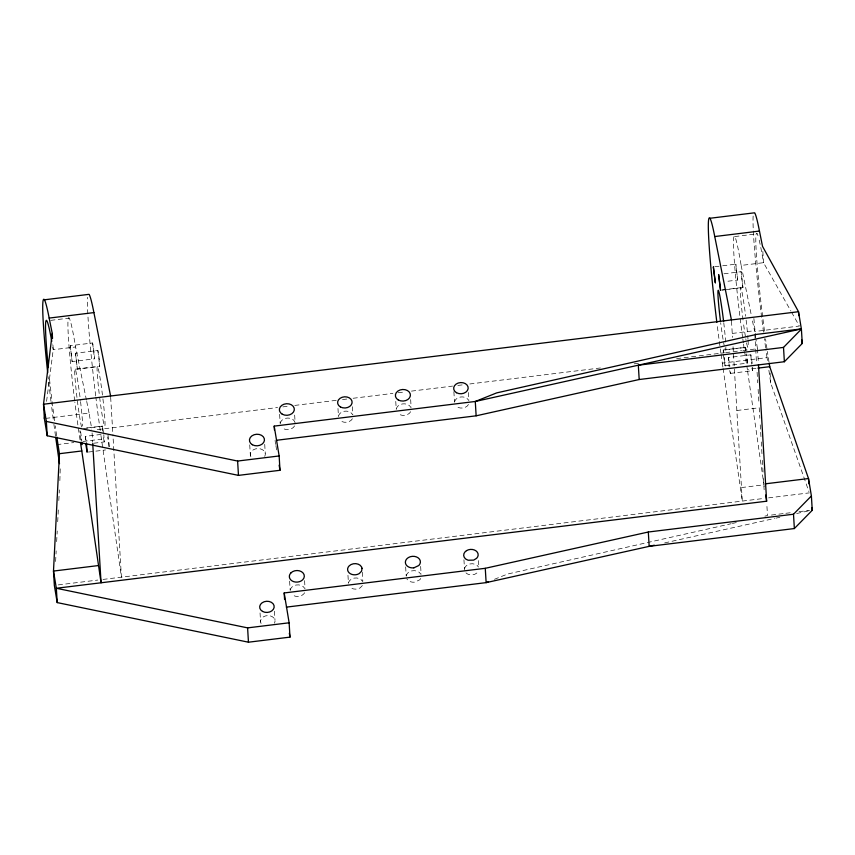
<?xml version="1.0" encoding="UTF-8"?>
<svg xmlns="http://www.w3.org/2000/svg" width="855" height="855" viewBox="0 0 855 855"><rect width="100%" height="100%" fill="white"/><g stroke="black" fill="none" stroke-linecap="round" stroke-linejoin="round"><path stroke-width="0.64" stroke-dasharray="4.28 3.21" d="M55.607 561.511L56.163 550.909M56.654 541.621L57.21 531.008M57.702 521.732L58.322 509.794M58.813 500.506L59.369 489.894M59.861 480.617L60.267 467.493M46.576 401.348L53.224 349.706L52.764 342.182M362.402 585.547L360.105 587.909A7.268 5.6 -3.4 0 1 349.941 587.086M70.26 345.709L72.119 361.569L94.488 358.833L94.05 351.619L92.618 342.973L70.26 345.709L72.119 361.569M75.497 353.243L77.367 369.104L99.725 366.368L99.298 359.153L97.865 350.507L75.497 353.243L77.367 369.104M92.618 342.973L94.488 358.833M97.865 350.507L99.725 366.368M101.05 434.426L85.265 436.36L85.468 441.543M103.562 432.651L102.386 426.079L102.589 431.262M93.719 443.232L104.246 441.939L103.818 434.735M737.694 280.034L735.824 264.174L737.694 280.034L725.852 281.477M742.931 287.558L741.071 271.698L742.931 287.558L727.145 289.492M746.223 350.112L745.592 347.28L723.234 350.016L723.266 353.361M752.261 363.461L750.829 354.814L728.471 357.55L729.165 366.838M745.592 347.28L745.624 350.625M723.437 355.199L725.093 365.876L724.399 356.588M750.829 354.814L751.524 364.102M729.71 370.578L730.33 373.411L730.298 370.065M725.093 365.876L747.452 363.14L746.768 353.852M730.33 373.411L752.699 370.675L752.667 367.329M494.447 579.295L507.517 574.047L731.1 523.741M732.393 523.452L736.294 522.565M764.894 516.131L767.491 515.554L766.785 503.819M664.698 542.893L774.683 518.419M775.987 518.13L779.867 517.264M796.689 513.513L809.632 510.638M50.776 320.358L69.191 318.103M734.766 236.568L757.124 233.821M714.78 266.749L721.353 265.948M722.678 265.777L735.824 264.174M86.441 400.119L75.582 346.97L53.224 349.706A81.791 4.19 83 0 0 52.251 344.031M742.653 337.746A81.791 4.19 83 0 1 733.505 245.182A81.791 4.19 83 0 1 741.146 265.424L763.515 262.688L790.907 311.06M723.971 273.803L741.071 271.698M75.197 369.232L97.556 366.485M722.357 289.941L740.772 287.686M721.887 290.144L725.831 289.653M732.243 333.439L754.602 330.703M45.678 418.394L89.091 413.072L91.731 429.05M86.601 428.013L102.386 426.079M83.501 428.537L104.545 425.961M725.393 349.898L747.751 347.151M97.235 429.627L277.554 407.536M282.855 406.884L289.482 406.072M294.783 405.42L337.212 400.215M342.513 399.574L347.814 398.922M353.126 398.27L392.894 393.396M398.206 392.744L404.832 391.932M411.458 391.12L452.562 386.086M457.863 385.434L463.164 384.782M469.801 383.97L601.054 367.885M634.196 363.824L640.833 363.012M676.626 358.63L697.84 356.033M699.166 355.872L724.356 352.784M725.681 352.623L741.595 350.668M742.92 350.507L757.498 348.722L755.873 338.89M56.751 444.653L73.851 442.559M83.063 441.426L101.478 439.171L121.431 577.168L113.063 437.3M721.075 354.451A103.07 5.28 83 0 0 722.325 363.108L767.042 357.625L767.779 362.702M743.54 344.127A81.791 4.19 83 0 0 747.377 369.413L756.579 368.291M88.439 452.049L105.539 449.954M736.86 410.507L759.219 407.771L759.849 418.287M741.467 487.564L763.836 484.828M58.3 584.906L97.759 580.064M103.017 579.423L764.648 498.347M768.592 497.867L809.364 492.865M771.434 515.063L784.591 513.449M785.905 513.289L792.478 512.487M799.062 511.675L809.589 510.382M791.559 312.214L799.382 326.033L754.655 331.516L752.272 319.856M752.699 370.675L752.069 367.842M747.452 363.14L746.02 354.494M728.471 357.55L729.903 366.197M723.234 350.016L723.854 352.848M104.246 441.939L103.07 435.366M85.265 436.36L86.163 440.945M768.88 370.301L770.708 382.976L808.926 491.614M741.146 265.424L751.214 314.672M86.708 401.412L89.091 413.072M107.997 435.035L109.568 447.657M755.67 337.661L753.875 318.413M764.188 486.474L747.377 369.413M275.054 440.453L275.695 444.344M275.909 445.647L276.774 450.831M108.863 446.641L107.655 436.958M80.648 431.657L81.856 441.34M722.325 363.108L722.892 367.052M723.084 368.366L742.279 501.083L733.045 346.735M80.99 440.09L79.943 430.642M762.842 251.402L763.515 262.688A81.791 4.19 83 0 0 759.016 239.421M770.109 372.94L770.708 382.976M757.498 348.722L758.374 363.311M754.815 334.145L756.547 363.065M757.092 372.267L757.722 382.784M758.118 389.367L758.823 401.198M760.245 424.86L760.95 436.691M761.271 441.95L762.051 455.095M762.371 460.353L763.077 472.184M763.472 478.757L764.124 489.744M731.506 321.149L732.479 337.426M468.444 392.498L468.903 400.322M478.511 560.624L478.896 567.132M453.887 391.654L454.507 402.085M463.944 559.79L464.575 570.21M410.667 399.584L411.127 407.397M420.649 566.405L421.12 574.218M395.758 401.412L396.228 409.224M405.665 566.929L406.211 576.046M352.378 406.724L352.848 414.536M362.285 572.252L362.83 581.368M337.982 408.487L338.452 416.3M347.964 575.319L348.434 583.131M294.665 415.103L295.06 421.622M304.583 580.62L305.043 588.432M279.628 414.322L280.173 423.439M289.621 581.154L290.166 590.271M264.719 444.333L265.264 453.46M274.444 611.197L274.989 620.313M260.048 612.96L260.583 622.077M249.735 444.857L250.355 455.288M110.669 397.34L112.978 435.975M92.094 432.929L92.65 442.206M348.519 582.971A7.268 5.6 -3.4 0 1 349.022 581.55L349.973 580.246A7.268 5.6 -3.4 0 1 362.435 581.272M420.671 578.504A7.524 5.793 -3.4 0 1 419.687 579.84L414.696 582.17A7.524 5.793 -3.4 0 1 406.788 578.792M406.296 575.832A7.524 5.793 -3.4 0 1 407.803 573.021L409.192 571.92A7.524 5.793 -3.4 0 1 420.703 574.068M304.604 592.729A7.503 5.793 -3.4 0 1 303.611 594.054L302.221 595.166A7.503 5.793 -3.4 0 1 291.715 594.3M290.251 590.057A7.503 5.793 -3.4 0 1 290.764 588.582L291.747 587.246A7.503 5.793 -3.4 0 1 304.626 588.293M465.996 572.861A7.268 5.6 -3.4 0 0 468.968 574.56L474.525 574.442L477.518 572.615A7.268 5.6 -3.4 0 0 478.469 571.322M464.586 568.746A7.268 5.6 -3.4 0 1 466.039 566.031L467.386 564.963A7.268 5.6 -3.4 0 1 478.49 567.036M261.074 623.477A7.268 5.6 -3.4 0 1 267.818 615.589A7.268 5.6 -3.4 0 1 274.476 623.199M410.689 411.693A7.524 5.793 -3.4 0 1 397.778 413.275M396.314 409.011A7.524 5.793 -3.4 0 1 402.812 403.881A7.524 5.793 -3.4 0 1 410.71 407.247M250.857 456.73A7.524 5.793 -3.4 0 1 257.836 448.565A7.524 5.793 -3.4 0 1 264.74 456.442M352.42 418.726A7.268 5.6 -3.4 0 1 339.948 420.254M338.537 416.139A7.268 5.6 -3.4 0 1 344.811 411.191A7.268 5.6 -3.4 0 1 352.442 414.44M468.476 404.511A7.268 5.6 -3.4 0 1 456.014 406.04M454.593 401.925A7.268 5.6 -3.4 0 1 460.866 396.966A7.268 5.6 -3.4 0 1 468.508 400.215M294.612 425.908A7.503 5.793 -3.4 0 1 281.723 427.489M280.258 423.236A7.503 5.793 -3.4 0 1 287.729 418.042A7.503 5.793 -3.4 0 1 295.135 422.926M81.578 426.987A30.075 1.539 83 0 1 76.287 391.569A30.075 1.539 83 0 1 75.315 369.435A30.075 1.539 83 0 1 80.413 400.364M80.562 401.658A30.075 1.539 83 0 1 82.657 426.057M102.931 398.922A30.075 1.539 83 0 1 104.631 426.047A30.075 1.539 83 0 1 99.49 396.122M99.18 393.524A30.075 1.539 83 0 1 97.449 366.378A30.075 1.539 83 0 1 102.461 395.01M80.028 439.759A81.791 4.19 83 0 1 74.877 402.256M74.706 400.92A81.791 4.19 83 0 1 67.919 322.966A81.791 4.19 83 0 1 75.582 346.97M101.478 439.171A103.07 5.28 83 0 1 100.943 435.516M100.238 430.514A103.07 5.28 83 0 1 95.856 397.158M95.696 395.886A103.07 5.28 83 0 1 87.605 297.316M55.511 435.997A103.07 5.28 83 0 1 53.566 421.761M53.224 419.153A103.07 5.28 83 0 1 51.129 402.641M50.969 401.358A103.07 5.28 83 0 1 48.115 376.627M56.665 435.783A81.791 4.19 83 0 1 55.254 425.876M54.549 420.735A81.791 4.19 83 0 1 49.205 376.189M743.358 342.866A81.791 4.19 83 0 1 742.835 339.029M768.955 361.889A81.791 4.19 83 0 1 767.363 351.48M766.956 348.765A81.791 4.19 83 0 1 765.546 338.858M764.498 331.12A81.791 4.19 83 0 1 762.81 317.975M762.639 316.639A81.791 4.19 83 0 1 758.77 238.47M767.042 357.625A103.07 5.28 83 0 1 765.802 348.968M765.631 347.696A103.07 5.28 83 0 1 764.381 338.655M763.515 332.135A103.07 5.28 83 0 1 753.394 213.878M748.061 340.354A30.075 1.539 83 0 1 745.795 338.826M745.41 336.539A30.075 1.539 83 0 1 743.358 322.517M743.027 319.941A30.075 1.539 83 0 1 740.526 287.622A30.075 1.539 83 0 1 745.667 316.211M746.137 320.112A30.075 1.539 83 0 1 747.633 334.626M747.74 335.865A30.075 1.539 83 0 1 747.997 339.328M725.863 347.258A30.075 1.539 83 0 1 723.629 342.641M723.041 339.285A30.075 1.539 83 0 1 720.658 322.677M723.779 322.859A30.075 1.539 83 0 1 725.628 342.064M720.904 353.179A103.07 5.28 83 0 1 717.014 323.66"/><path stroke-width="1.28" d="M56.868 437.151A81.791 4.19 83 0 0 59.444 453.695L53.491 571.065L54.346 585.386L57.2 602.583L248.452 642.201L289.984 637.125L289.129 622.793L284.191 592.953L485.266 568.308L648.314 532.013L793.504 514.229L811.395 495.953L808.509 478.544L769.735 366.677A81.791 4.19 83 0 1 769.158 363.119M110.594 396.015L93.9 312.599L49.173 318.081L52.241 333.407L43.509 404.233L44.364 418.555L47.207 435.751L238.47 475.38L279.991 470.293L279.147 455.961L274.199 426.121L475.284 401.476L801.37 328.908L798.517 311.712L762.532 246.379L759.464 231.064A103.07 5.28 83 0 0 754.655 212.799L709.928 218.271M44.364 418.555L44.877 414.59M639.187 379.524L638.322 365.203L783.511 347.408L801.402 329.122L802.268 343.454L784.377 361.729L639.187 379.524L476.139 415.819L276.379 440.293M648.314 532.013L649.169 546.345L794.359 528.55L812.25 510.285L811.395 495.953M488.504 581.678L486.132 582.629L286.361 607.125M413.831 567.848L418.822 565.508A7.524 5.793 -3.4 0 0 418.223 557.888A7.524 5.793 -3.4 0 0 408.337 557.599L406.948 558.71A7.524 5.793 -3.4 0 0 406.36 565.144A7.524 5.793 -3.4 0 0 413.831 567.838M654.342 545.201L486.132 582.629L485.266 568.308M44.353 299.816L89.08 294.334A103.07 5.28 83 0 1 93.9 312.599M716.853 322.378A103.07 5.28 83 0 1 708.368 229.856A103.07 5.28 83 0 1 714.748 236.546L759.464 231.064M801.37 328.908L756.643 334.38L496.68 392.894L475.284 401.476L476.139 415.819M59.444 453.695L81.802 450.959L101.061 582.779L766.636 501.212L758.46 364.636M757.893 368.131L769.735 366.677M798.752 315.613L798.517 311.712L43.509 404.233L46.352 421.43L237.615 461.048L279.147 455.961M98.218 565.583L53.491 571.065L56.334 588.261L57.2 602.583M765.097 483.855L808.509 478.544L808.819 483.748M92.725 443.542L101.061 582.779L56.334 588.261L247.608 627.88L289.129 622.793M81.514 443.264L81.888 444.686L81.962 442.869M714.748 236.546L731.431 319.92M801.648 339.724L802.268 343.454M811.812 507.603L812.25 510.285M765.61 495.066L766.636 501.212M279.136 465.109L279.991 470.293M289.343 633.234L289.984 637.125M59.497 463.666L56.751 444.653A103.07 5.28 83 0 1 55.693 437.258M86.441 442.922L87.124 452.21L85.692 443.563M783.511 347.408L784.377 361.729M793.504 514.229L794.359 528.55M284.191 592.953L284.576 599.462M274.199 426.121L274.434 430.033M237.615 461.048L238.47 475.38M247.608 627.88L248.452 642.201M52.241 333.407L52.54 338.42M46.352 421.43L47.207 435.751M81.802 450.959A81.791 4.19 83 0 1 80.434 442.377M47.688 372.737A103.07 5.28 83 0 1 49.173 318.081M48.286 367.18A81.791 4.19 83 0 1 51.781 341.359M720.498 321.373A30.075 1.539 83 0 1 718.253 290.305A30.075 1.539 83 0 1 723.619 321.566M362.05 568.34L361.547 571.215L359.25 573.577A7.268 5.6 -3.4 0 1 350.411 573.769A7.268 5.6 -3.4 0 1 348.156 567.218L349.118 565.925A7.268 5.6 -3.4 0 1 361.569 566.94L362.05 568.34M713.369 266.995L715.325 282.77L713.369 266.995M718.606 274.53L720.573 290.305L718.606 274.53M290.892 572.925L289.909 574.261A7.503 5.793 -3.4 0 0 292.228 581.015A7.503 5.793 -3.4 0 0 301.366 580.823L302.755 579.733A7.503 5.793 -3.4 0 0 301.42 571.632A7.503 5.793 -3.4 0 0 290.892 572.925M466.52 550.641L465.173 551.71A7.268 5.6 -3.4 0 0 468.113 560.228L473.659 560.121L476.652 558.283A7.268 5.6 -3.4 0 0 476.075 550.919A7.268 5.6 -3.4 0 0 466.52 550.641M262.496 611.4A7.268 5.6 -3.4 0 0 274.124 607.445A7.268 5.6 -3.4 0 0 264.184 601.738A7.268 5.6 -3.4 0 0 262.496 611.4M398.302 399.98A7.524 5.793 -3.4 0 0 410.347 395.886A7.524 5.793 -3.4 0 0 400.055 389.976A7.524 5.793 -3.4 0 0 398.302 399.98M252.353 444.728A7.524 5.793 -3.4 0 0 264.398 440.635A7.524 5.793 -3.4 0 0 254.106 434.735A7.524 5.793 -3.4 0 0 252.353 444.728M340.418 406.937A7.268 5.6 -3.4 0 0 352.057 402.972A7.268 5.6 -3.4 0 0 342.118 397.276A7.268 5.6 -3.4 0 0 340.418 406.937M456.485 392.712A7.268 5.6 -3.4 0 0 468.123 388.747A7.268 5.6 -3.4 0 0 458.173 383.051A7.268 5.6 -3.4 0 0 456.485 392.712M282.246 414.194A7.503 5.793 -3.4 0 0 294.27 410.101A7.503 5.793 -3.4 0 0 283.999 404.212A7.503 5.793 -3.4 0 0 282.246 414.194"/></g></svg>
